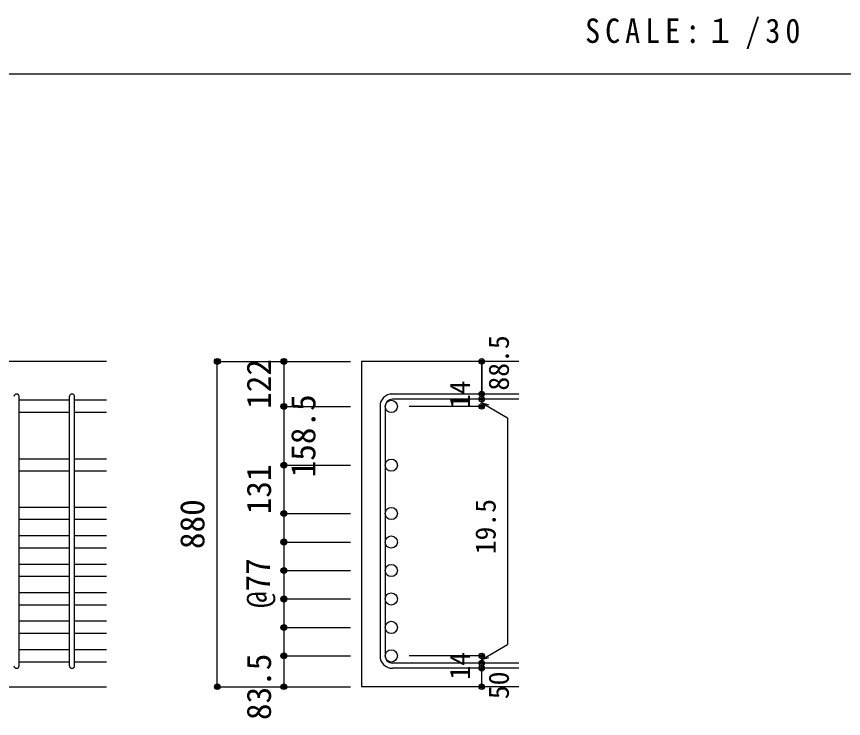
# Model space of a CAD drawing. Units: millimetres at full size, sheet at 1:30; details may follow other scales. Extents: x -5973 to 5954, y -4195 to 4201.
# Drawn here: x 1384 to 3621, y -1966 to -67 of the extents above; entities that cross this region are included whole.
import ezdxf
from ezdxf.enums import TextEntityAlignment as Align

# ---------------------------------------------------------------- set-up
doc = ezdxf.new("R2010")
doc.units = ezdxf.units.MM
doc.header["$LTSCALE"] = 30
doc.header["$PDMODE"] = 32
doc.header["$PDSIZE"] = 15
for name, color, linetype in [('0-1_躯体線', 2, 'Continuous'), ('0-5_基礎梁筋', 7, 'Continuous'), ('0-6_スタラップ筋', 7, 'Continuous'), ('0-D_寸法', 4, 'Continuous'), ('6-7_文字', 7, 'Continuous'), ('F-0_枠', 6, 'Continuous')]:
    doc.layers.add(name, color=color, linetype=linetype)
doc.styles.add('ＭＳ ゴシック', font='')
doc.styles.get('ＭＳ ゴシック').set_extended_font_data('MS Gothic')

msp = doc.modelspace()

# ---------------------------------------------------------------- linework, layer by layer
at = {"layer": '0-1_躯体線'}
for p, q in [((1627.44, -999.89), (-122.56, -999.89)), ((2742.44, -999.89), (2317.44, -999.89)), ((2317.44, -999.89), (2317.44, -1879.89)), ((1227.44, -1879.89), (1627.44, -1879.89)), ((2742.44, -1879.89), (2317.44, -1879.89))]:
    msp.add_line(p, q, dxfattribs=at)
at = {"layer": '0-5_基礎梁筋'}
for p, q in [((1527.44, -1105.09), (1391.44, -1105.09)), ((1627.44, -1105.09), (1541.44, -1105.09)), ((1527.44, -1138.09), (1391.44, -1138.09)), ((1627.44, -1138.09), (1541.44, -1138.09)), ((1527.44, -1263.89), (1391.44, -1263.89)), ((1627.44, -1263.89), (1541.44, -1263.89)), ((1527.44, -1296.89), (1391.44, -1296.89)), ((1627.44, -1296.89), (1541.44, -1296.89)), ((1527.44, -1394.89), (1391.44, -1394.89)), ((1627.44, -1394.89), (1541.44, -1394.89)), ((1527.44, -1427.89), (1391.44, -1427.89)), ((1627.44, -1427.89), (1541.44, -1427.89)), ((1527.44, -1471.89), (1391.44, -1471.89)), ((1627.44, -1471.89), (1541.44, -1471.89)), ((1527.44, -1504.89), (1391.44, -1504.89)), ((1627.44, -1504.89), (1541.44, -1504.89)), ((1527.44, -1548.89), (1391.44, -1548.89)), ((1627.44, -1548.89), (1541.44, -1548.89)), ((1527.44, -1581.89), (1391.44, -1581.89)), ((1627.44, -1581.89), (1541.44, -1581.89)), ((1527.44, -1625.89), (1391.44, -1625.89)), ((1627.44, -1625.89), (1541.44, -1625.89)), ((1527.44, -1658.89), (1391.44, -1658.89)), ((1627.44, -1658.89), (1541.44, -1658.89)), ((1527.44, -1702.89), (1391.44, -1702.89)), ((1627.44, -1702.89), (1541.44, -1702.89)), ((1527.44, -1735.89), (1391.44, -1735.89)), ((1627.44, -1735.89), (1541.44, -1735.89)), ((1527.44, -1779.89), (1391.44, -1779.89)), ((1627.44, -1779.89), (1541.44, -1779.89)), ((1527.44, -1812.89), (1391.44, -1812.89)), ((1627.44, -1812.89), (1541.44, -1812.89))]:
    msp.add_line(p, q, dxfattribs=at)
at = {"layer": '0-5_基礎梁筋', "color": 3}
for centre in [(2397.94, -1121.59), (2397.94, -1280.39), (2397.94, -1411.39), (2397.94, -1488.39), (2397.94, -1565.39), (2397.94, -1642.39), (2397.94, -1719.39), (2397.94, -1796.39)]:
    msp.add_circle(centre, 16.5, dxfattribs=at)
at = {"layer": '0-6_スタラップ筋'}
for p, q in [((1391.44, -1822.89), (1391.44, -1095.09)), ((1527.44, -1822.89), (1527.44, -1095.09)), ((1541.44, -1822.89), (1541.44, -1095.09)), ((2742.44, -1088.09), (2400.94, -1088.09)), ((2742.44, -1102.09), (2400.94, -1102.09)), ((2367.44, -1121.59), (2367.44, -1796.39)), ((2381.44, -1121.59), (2381.44, -1796.39)), ((2742.44, -1815.89), (2400.94, -1815.89)), ((2742.44, -1829.89), (2400.94, -1829.89))]:
    msp.add_line(p, q, dxfattribs=at)
for centre, radius, start, end in [((1384.44, -1095.09), 7, 0, 180), ((1534.44, -1095.09), 7, 0, 180), ((2400.94, -1121.59), 33.5, 90, 180), ((2400.94, -1121.59), 19.5, 90, 180), ((2400.94, -1796.39), 33.5, 180, 270), ((2400.94, -1796.39), 19.5, 180, 270), ((1384.44, -1822.89), 7, 180, 0), ((1534.44, -1822.89), 7, 180, 0)]:
    msp.add_arc(centre, radius, start, end, dxfattribs=at)
at = {"layer": '0-D_寸法'}
for p, q in [((1927.44, -999.89), (2107.44, -999.89)), ((1927.44, -999.89), (2107.44, -999.89)), ((1927.44, -1879.89), (1927.44, -999.89)), ((2107.44, -999.89), (2287.44, -999.89)), ((2107.44, -999.89), (2287.44, -999.89)), ((2642.44, -1102.09), (2642.44, -1088.09)), ((2642.44, -1102.09), (2642.44, -1121.59)), ((2642.44, -1111.84), (2661.76, -1117.02)), ((2642.44, -1111.84), (2712.5, -1152.29)), ((2107.44, -1121.59), (2287.44, -1121.59)), ((2107.44, -1121.59), (2287.44, -1121.59)), ((2642.44, -1121.59), (2446.35, -1121.59)), ((2712.5, -1152.29), (2712.5, -1765.7)), ((2107.44, -1280.39), (2287.44, -1280.39)), ((2107.44, -1280.39), (2287.44, -1280.39)), ((2107.44, -1411.39), (2287.44, -1411.39)), ((2107.44, -1411.39), (2107.44, -1488.39)), ((2107.44, -1488.39), (2287.44, -1488.39)), ((2107.44, -1488.39), (2107.44, -1796.39)), ((2107.44, -1565.39), (2287.44, -1565.39)), ((2107.44, -1642.39), (2287.44, -1642.39)), ((2107.44, -1719.39), (2287.44, -1719.39)), ((2642.44, -1806.14), (2712.5, -1765.7)), ((2107.44, -1796.39), (2287.44, -1796.39)), ((2107.44, -1796.39), (2107.44, -1879.89)), ((2642.44, -1796.39), (2446.35, -1796.39)), ((2642.44, -1815.89), (2642.44, -1796.39)), ((2642.44, -1806.14), (2661.76, -1800.97)), ((2642.44, -1829.89), (2642.44, -1815.89)), ((2642.44, -1879.89), (2642.44, -1829.89)), ((1927.44, -1879.89), (2107.44, -1879.89)), ((2107.44, -1879.89), (2287.44, -1879.89))]:
    msp.add_line(p, q, dxfattribs=at)
for points in [[(2107.44, -999.89), (2107.44, -1121.59), (2107.44, -1280.39), (2107.44, -1411.39)], [(2642.44, -999.89), (2642.44, -1088.09), (2642.44, -999.89)]]:
    msp.add_lwpolyline(points, dxfattribs=at)
for centre, radius in [((1927.44, -999.89), 8), ((1927.44, -999.89), 7.2), ((1927.44, -999.89), 6.4), ((1927.44, -999.89), 5.6), ((1927.44, -999.89), 4.8), ((1927.44, -999.89), 4), ((1927.44, -999.89), 3.2), ((1927.44, -999.89), 2.4), ((1927.44, -999.89), 1.6), ((1927.44, -999.89), 0.8), ((2107.44, -999.89), 8), ((2107.44, -999.89), 7.2), ((2107.44, -999.89), 6.4), ((2107.44, -999.89), 5.6), ((2107.44, -999.89), 4.8), ((2107.44, -999.89), 4), ((2107.44, -999.89), 3.2), ((2107.44, -999.89), 2.4), ((2107.44, -999.89), 1.6), ((2107.44, -999.89), 0.8), ((2642.44, -999.89), 4), ((2642.44, -999.89), 3.6), ((2642.44, -999.89), 3.2), ((2642.44, -999.89), 2.8), ((2642.44, -999.89), 2.4), ((2642.44, -999.89), 2), ((2642.44, -999.89), 1.6), ((2642.44, -999.89), 1.2), ((2642.44, -999.89), 0.8), ((2642.44, -999.89), 0.4), ((2642.44, -1088.09), 4), ((2642.44, -1088.09), 3.6), ((2642.44, -1088.09), 3.2), ((2642.44, -1088.09), 2.8), ((2642.44, -1088.09), 2.4), ((2642.44, -1088.09), 2), ((2642.44, -1088.09), 1.6), ((2642.44, -1088.09), 1.2), ((2642.44, -1088.09), 0.8), ((2642.44, -1088.09), 0.4), ((2107.44, -1121.59), 8), ((2107.44, -1121.59), 7.2), ((2107.44, -1121.59), 6.4), ((2107.44, -1121.59), 5.6), ((2107.44, -1121.59), 4.8), ((2107.44, -1121.59), 4), ((2642.44, -1102.09), 4), ((2642.44, -1121.59), 4), ((2642.44, -1102.09), 3.6), ((2642.44, -1121.59), 3.6), ((2642.44, -1102.09), 3.2), ((2642.44, -1102.09), 2.8), ((2642.44, -1102.09), 2.4), ((2642.44, -1102.09), 2), ((2642.44, -1102.09), 1.6), ((2642.44, -1102.09), 1.2), ((2642.44, -1102.09), 0.8), ((2642.44, -1102.09), 0.4), ((2107.44, -1121.59), 3.2), ((2107.44, -1121.59), 2.4), ((2107.44, -1121.59), 1.6), ((2107.44, -1121.59), 0.8), ((2642.44, -1121.59), 3.2), ((2642.44, -1121.59), 2.8), ((2642.44, -1121.59), 2.4), ((2642.44, -1121.59), 2), ((2642.44, -1121.59), 1.6), ((2642.44, -1121.59), 1.2), ((2642.44, -1121.59), 0.8), ((2642.44, -1121.59), 0.4), ((2107.44, -1280.39), 8), ((2107.44, -1280.39), 7.2), ((2107.44, -1280.39), 6.4), ((2107.44, -1280.39), 5.6), ((2107.44, -1280.39), 4.8), ((2107.44, -1280.39), 4), ((2107.44, -1280.39), 3.2), ((2107.44, -1280.39), 2.4), ((2107.44, -1280.39), 1.6), ((2107.44, -1280.39), 0.8), ((2107.44, -1411.39), 8), ((2107.44, -1411.39), 7.2), ((2107.44, -1411.39), 6.4), ((2107.44, -1411.39), 5.6), ((2107.44, -1411.39), 4.8), ((2107.44, -1411.39), 4), ((2107.44, -1411.39), 3.2), ((2107.44, -1411.39), 2.4), ((2107.44, -1411.39), 1.6), ((2107.44, -1411.39), 0.8), ((2107.44, -1488.39), 8), ((2107.44, -1488.39), 7.2), ((2107.44, -1488.39), 6.4), ((2107.44, -1488.39), 5.6), ((2107.44, -1488.39), 4.8), ((2107.44, -1488.39), 4), ((2107.44, -1488.39), 3.2), ((2107.44, -1488.39), 2.4), ((2107.44, -1488.39), 1.6), ((2107.44, -1488.39), 0.8), ((2107.44, -1565.39), 8), ((2107.44, -1565.39), 7.2), ((2107.44, -1565.39), 6.4), ((2107.44, -1565.39), 5.6), ((2107.44, -1565.39), 4.8), ((2107.44, -1565.39), 4), ((2107.44, -1565.39), 3.2), ((2107.44, -1565.39), 2.4), ((2107.44, -1565.39), 1.6), ((2107.44, -1565.39), 0.8), ((2107.44, -1642.39), 8), ((2107.44, -1642.39), 7.2), ((2107.44, -1642.39), 6.4), ((2107.44, -1642.39), 5.6), ((2107.44, -1642.39), 4.8), ((2107.44, -1642.39), 4), ((2107.44, -1642.39), 3.2), ((2107.44, -1642.39), 2.4), ((2107.44, -1642.39), 1.6), ((2107.44, -1642.39), 0.8), ((2107.44, -1719.39), 8), ((2107.44, -1719.39), 7.2), ((2107.44, -1719.39), 6.4), ((2107.44, -1719.39), 5.6), ((2107.44, -1719.39), 4.8), ((2107.44, -1719.39), 4), ((2107.44, -1719.39), 3.2), ((2107.44, -1719.39), 2.4), ((2107.44, -1719.39), 1.6), ((2107.44, -1719.39), 0.8), ((2107.44, -1796.39), 8), ((2107.44, -1796.39), 7.2), ((2107.44, -1796.39), 6.4), ((2107.44, -1796.39), 5.6), ((2107.44, -1796.39), 4.8), ((2107.44, -1796.39), 4), ((2107.44, -1796.39), 3.2), ((2107.44, -1796.39), 2.4), ((2107.44, -1796.39), 1.6), ((2107.44, -1796.39), 0.8), ((2642.44, -1796.39), 4), ((2642.44, -1796.39), 3.6), ((2642.44, -1796.39), 3.2), ((2642.44, -1796.39), 2.8), ((2642.44, -1796.39), 2.4), ((2642.44, -1796.39), 2), ((2642.44, -1796.39), 1.6), ((2642.44, -1796.39), 1.2), ((2642.44, -1796.39), 0.8), ((2642.44, -1796.39), 0.4), ((2642.44, -1815.89), 4), ((2642.44, -1829.89), 4), ((2642.44, -1815.89), 3.6), ((2642.44, -1829.89), 3.6), ((2642.44, -1815.89), 3.2), ((2642.44, -1829.89), 3.2), ((2642.44, -1815.89), 2.8), ((2642.44, -1829.89), 2.8), ((2642.44, -1815.89), 2.4), ((2642.44, -1829.89), 2.4), ((2642.44, -1815.89), 2), ((2642.44, -1829.89), 2), ((2642.44, -1815.89), 1.6), ((2642.44, -1829.89), 1.6), ((2642.44, -1815.89), 1.2), ((2642.44, -1829.89), 1.2), ((2642.44, -1815.89), 0.8), ((2642.44, -1829.89), 0.8), ((2642.44, -1815.89), 0.4), ((2642.44, -1829.89), 0.4), ((1927.44, -1879.89), 7.2), ((1927.44, -1879.89), 6.4), ((1927.44, -1879.89), 5.6), ((1927.44, -1879.89), 4.8), ((1927.44, -1879.89), 4), ((1927.44, -1879.89), 3.2), ((1927.44, -1879.89), 2.4), ((1927.44, -1879.89), 1.6), ((2107.44, -1879.89), 7.2), ((2107.44, -1879.89), 6.4), ((2107.44, -1879.89), 5.6), ((2107.44, -1879.89), 4.8), ((2107.44, -1879.89), 4), ((2107.44, -1879.89), 3.2), ((2107.44, -1879.89), 2.4), ((2107.44, -1879.89), 1.6), ((2642.44, -1879.89), 4), ((2642.44, -1879.89), 3.6), ((2642.44, -1879.89), 3.2), ((2642.44, -1879.89), 2.8), ((2642.44, -1879.89), 2.4), ((2642.44, -1879.89), 2), ((2642.44, -1879.89), 1.6), ((1927.44, -1879.89), 0.8), ((2107.44, -1879.89), 0.8), ((2642.44, -1879.89), 1.2), ((2642.44, -1879.89), 0.8), ((2642.44, -1879.89), 0.4)]:
    msp.add_circle(centre, radius, dxfattribs=at)
at = {"layer": '0-D_寸法', "color": 7}
for p in [(1927.44, -999.89), (2107.44, -999.89), (2642.44, -999.89), (2642.44, -1088.09), (2642.44, -1102.09), (2107.44, -1121.59), (2642.44, -1121.59), (2107.44, -1280.39), (2107.44, -1411.39), (2107.44, -1411.39), (2107.44, -1488.39), (2107.44, -1488.39), (2107.44, -1565.39), (2107.44, -1565.39), (2107.44, -1642.39), (2107.44, -1642.39), (2107.44, -1719.39), (2107.44, -1719.39), (2107.44, -1796.39), (2107.44, -1796.39), (2642.44, -1796.39), (2642.44, -1815.89), (2642.44, -1829.89), (1927.44, -1879.89), (2107.44, -1879.89), (2642.44, -1879.89)]:
    msp.add_point(p, dxfattribs=at)
at = {"layer": 'F-0_枠', "color": 2}
msp.add_line((-5972.88, -222.05), (3723.6, -222.05), dxfattribs=at)

# ---------------------------------------------------------------- texts
at = {"layer": '0-D_寸法', "style": 'ＭＳ ゴシック'}
for s, height, p in [('88.5', 54.99, (2732.44, -1078.89)), ('122', 65.98, (2092.44, -1128.24)), ('14', 54.99, (2627.21, -1126.76)), ('158.5', 65.98, (2212.44, -1313.49)), ('131', 65.98, (2092.44, -1413.39)), ('880', 65.98, (1912.44, -1507.39)), ('19.5', 54.99, (2696.63, -1521.59)), ('@77', 65.98, (2090.12, -1666.86)), ('14', 54.99, (2627.18, -1860.57)), ('83.5', 65.98, (2092.44, -1969.89)), ('50', 54.99, (2732.44, -1913.39))]:
    msp.add_text(s, height=height, rotation=90, dxfattribs=at).set_placement(p, align=Align.BOTTOM_LEFT)
at = {"layer": '6-7_文字', "color": 2, "insert": (2922.26, -154.55), "char_height": 65.98, "attachment_point": 7, "style": 'ＭＳ ゴシック'}
msp.add_mtext('\\T1.34;\\W0.9;SCALE:１/30', dxfattribs=at)

doc.saveas('drawing.dxf')
